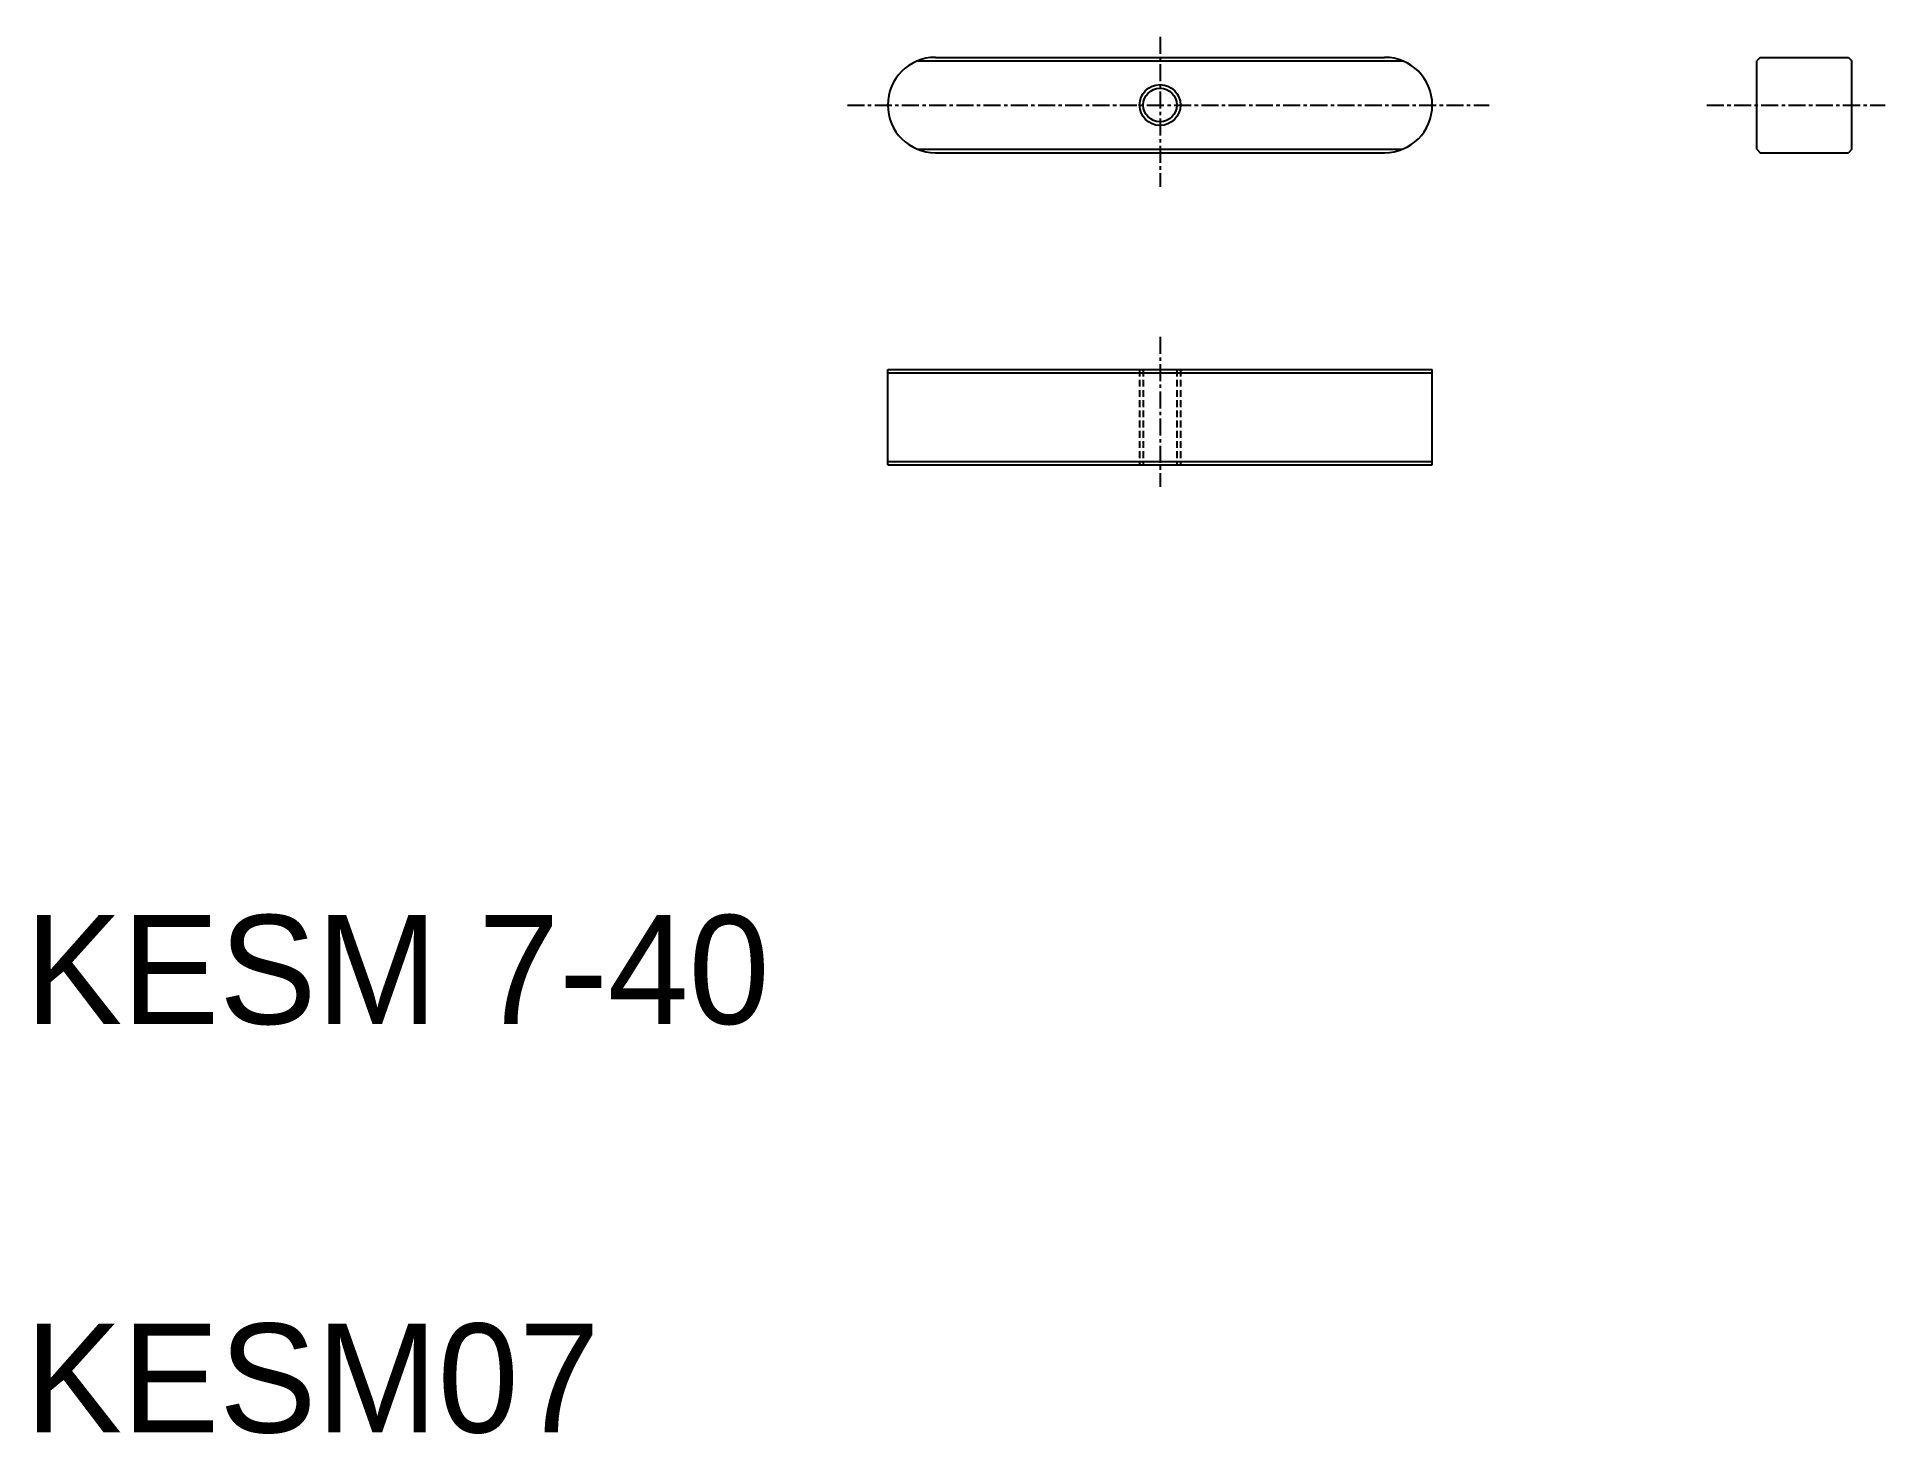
# Model space of a CAD drawing. Extents: x 21 to 157, y 20 to 122.
import ezdxf

# ---------------------------------------------------------------- set-up
doc = ezdxf.new("R2010")
doc.units = 0
doc.linetypes.add('CENTER', pattern=[2, 1.25, -0.25, 0.25, -0.25])
doc.linetypes.add('DASHED', pattern=[0.75, 0.5, -0.25])
doc.layers.get('0').update_dxf_attribs({"linetype": 'CONTINUOUS'})
doc.layers.add('CENTER', color=1, linetype='CENTER')

msp = doc.modelspace()

# ---------------------------------------------------------------- linework, layer by layer
at = {"color": 7, "linetype": 'CONTINUOUS'}
for p, q in [((86.88, 120.99), (119.88, 120.99)), ((147.46, 120.99), (147.21, 120.74)), ((147.46, 120.99), (153.96, 120.99)), ((153.96, 120.99), (154.21, 120.74)), ((147.21, 114.24), (147.21, 120.74)), ((154.21, 114.24), (154.21, 120.74)), ((147.21, 114.24), (147.46, 113.99)), ((154.21, 114.24), (153.96, 113.99)), ((86.88, 113.99), (119.88, 113.99)), ((147.46, 113.99), (153.96, 113.99)), ((83.38, 98.06), (123.38, 98.06)), ((83.38, 91.06), (83.38, 98.06)), ((123.38, 91.06), (123.38, 98.06)), ((83.38, 91.06), (123.38, 91.06)), ((93.38, 91.06), (93.38, 91.06))]:
    msp.add_line(p, q, dxfattribs=at)
at = {"color": 3, "linetype": 'CONTINUOUS'}
for p, q in [((85.59, 120.74), (121.18, 120.74)), ((85.59, 114.24), (121.18, 114.24)), ((83.38, 97.81), (123.38, 97.81)), ((83.38, 91.31), (123.38, 91.31))]:
    msp.add_line(p, q, dxfattribs=at)
at = {"color": 3, "linetype": 'DASHED'}
for p, q in [((101.88, 98.06), (101.88, 91.06)), ((102.15, 98.06), (102.15, 91.06)), ((104.61, 98.06), (104.61, 91.06)), ((104.88, 98.06), (104.88, 91.06))]:
    msp.add_line(p, q, dxfattribs=at)
at = {"color": 3, "linetype": 'CONTINUOUS'}
msp.add_circle((103.38, 117.49), 1.5, dxfattribs=at)
at = {"color": 7, "linetype": 'CONTINUOUS'}
msp.add_circle((103.38, 117.49), 1.23, dxfattribs=at)
for centre, start, end in [((86.88, 117.49), 90, 270), ((119.88, 117.49), 270, 90)]:
    msp.add_arc(centre, 3.5, start, end, dxfattribs=at)
at = {"layer": 'CENTER', "color": 1, "linetype": 'CENTER'}
for p, q in [((103.38, 122.49), (103.38, 111.49)), ((80.42, 117.49), (127.56, 117.49)), ((143.55, 117.49), (156.64, 117.49)), ((103.38, 100.46), (103.38, 89.46))]:
    msp.add_line(p, q, dxfattribs=at)

# ---------------------------------------------------------------- texts
at = {"color": 7, "linetype": 'CONTINUOUS'}
for s, p in [('KESM 7-40', (20, 50)), ('KESM07', (20, 20))]:
    msp.add_text(s, height=8, dxfattribs=at).set_placement(p)

doc.saveas('drawing.dxf')
